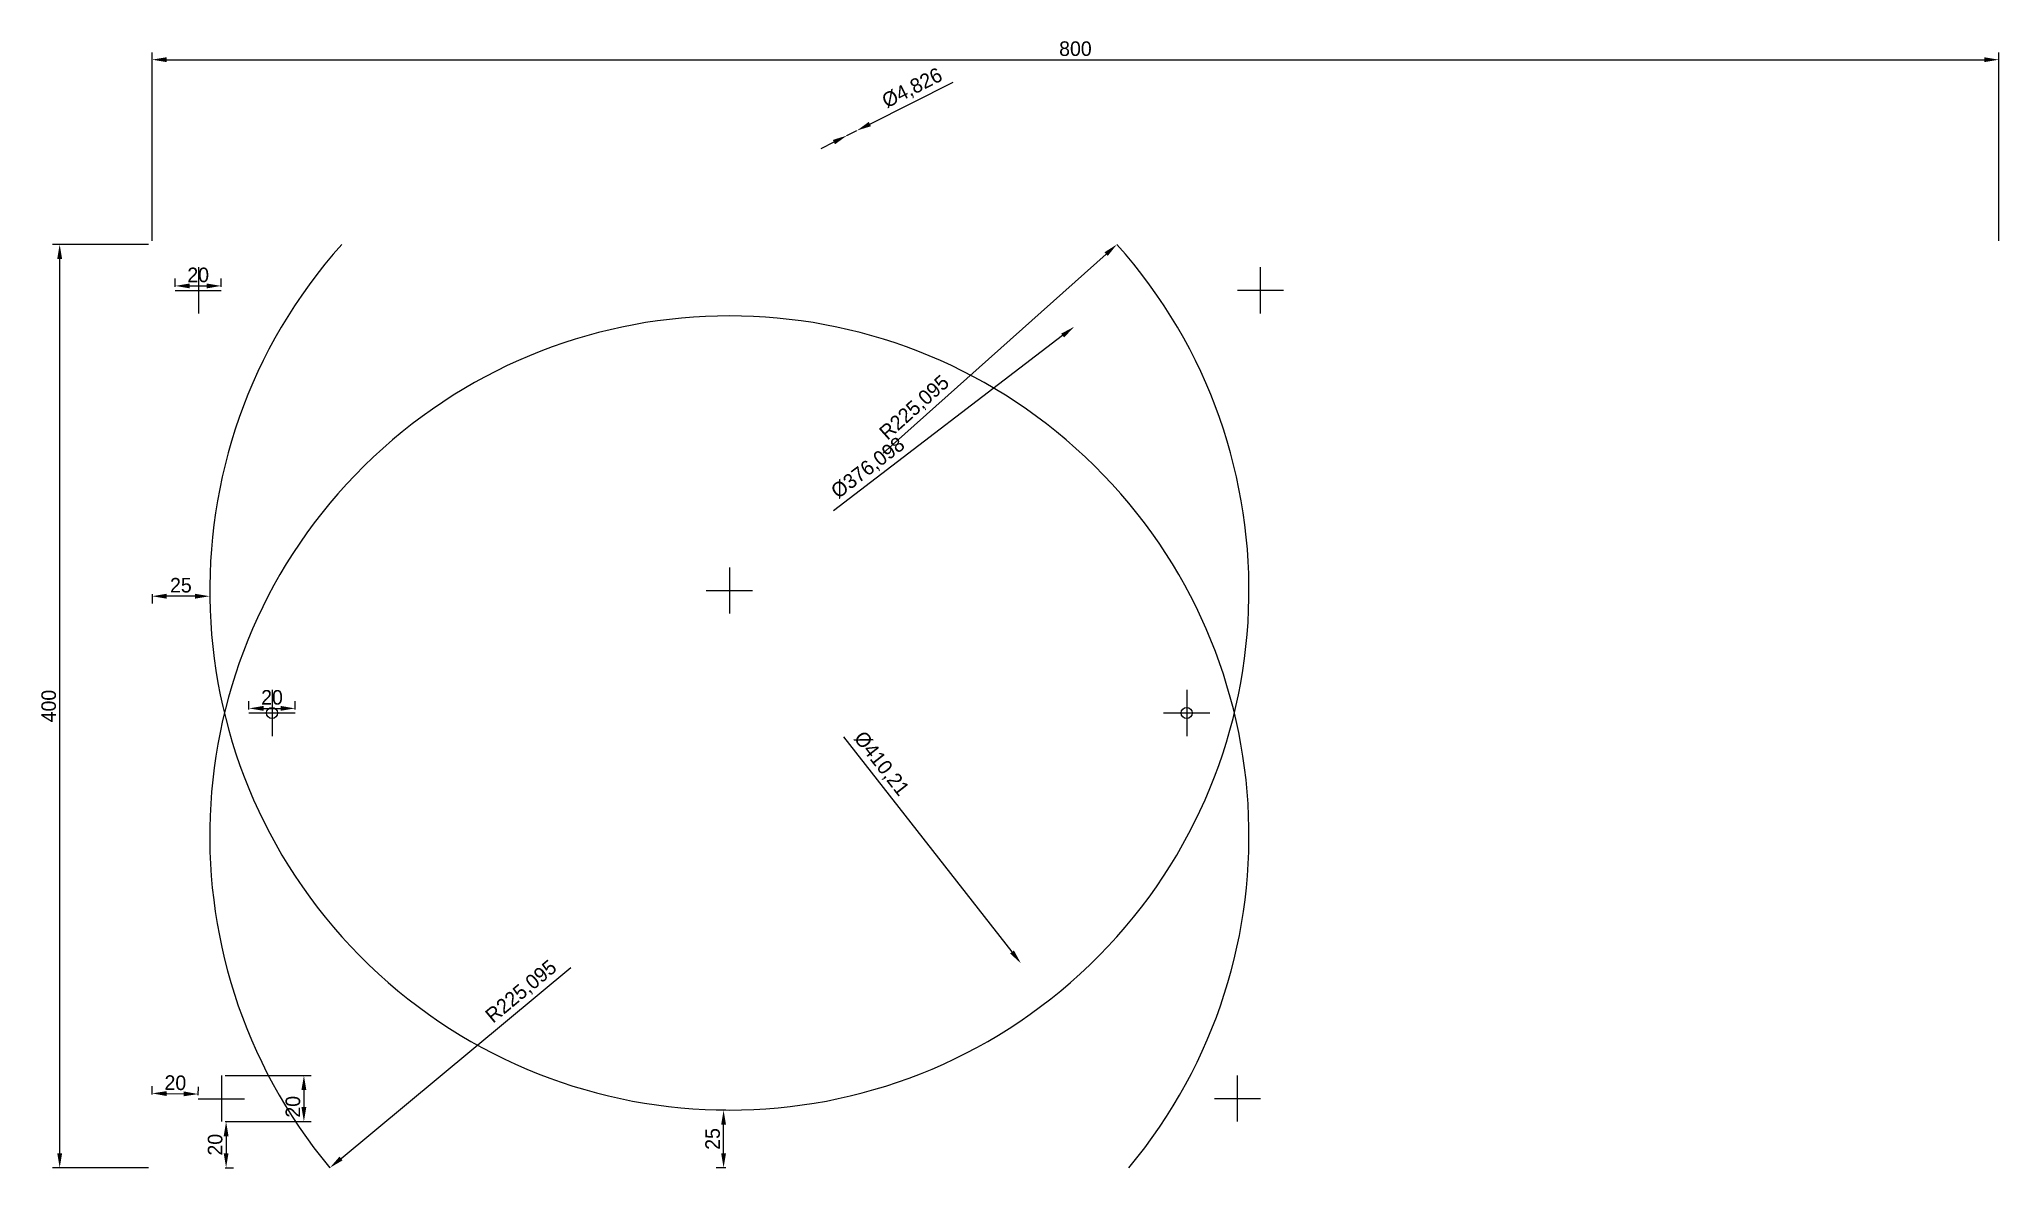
# Model space of a CAD drawing. Header units: millimetres. Extents: x -299 to 550, y -250 to 239.
import ezdxf

# ---------------------------------------------------------------- set-up
doc = ezdxf.new("R2010")
doc.units = ezdxf.units.MM
doc.layers.add('Dimensions', color=7, linetype='Continuous')
doc.layers.add('Sketch 02', color=7, linetype='Continuous')
doc.dimstyles.new('ISO-25', dxfattribs={"dimtxt": 2.5, "dimasz": 2.5, "dimexe": 1.25, "dimexo": 0.625, "dimtad": 1, "dimtxsty": 'Standard', "dimcen": 2.5, "dimadec": 0, "dimazin": 0, "dimtfac": 1, "dimtmove": 0, "dimatfit": 3, "dimfxl": 1, "dimarcsym": 0})

# ---------------------------------------------------------------- blocks, each defined once
blk = doc.blocks.new('*D1')
at = {"layer": 'Defpoints', "color": 0}
for p in [(549.91, 229.91), (-250.09, 149.91), (549.91, 149.91)]:
    blk.add_point(p, dxfattribs=at)
at = {"layer": 'Dimensions', "color": 140, "lineweight": -2}
for p, q in [((-250.09, 151.48), (-250.09, 233.06)), ((-243.78, 229.91), (543.59, 229.91)), ((549.91, 151.48), (549.91, 233.06))]:
    blk.add_line(p, q, dxfattribs=at)
at = {"layer": 'Dimensions', "color": 140}
for points in [[(-243.78, 230.96), (-243.78, 228.85), (-250.09, 229.91)], [(543.59, 228.85), (543.59, 230.96), (549.91, 229.91)]]:
    blk.add_solid(points, dxfattribs=at)
at = {"layer": 'Dimensions', "color": 140, "insert": (149.91, 234.64), "char_height": 6.312, "attachment_point": 5}
blk.add_mtext('800', dxfattribs=at)
blk = doc.blocks.new('*D2')
at = {"layer": 'Defpoints', "color": 0}
for p in [(-290.09, 149.91), (-250.09, 149.91), (-250.09, -250.09)]:
    blk.add_point(p, dxfattribs=at)
at = {"layer": 'Dimensions', "color": 140, "lineweight": -2}
for p, q in [((-251.67, 149.91), (-293.25, 149.91)), ((-290.09, -243.78), (-290.09, 143.59)), ((-251.67, -250.09), (-293.25, -250.09))]:
    blk.add_line(p, q, dxfattribs=at)
at = {"layer": 'Dimensions', "color": 140}
for points in [[(-289.04, 143.59), (-291.15, 143.59), (-290.09, 149.91)], [(-291.15, -243.78), (-289.04, -243.78), (-290.09, -250.09)]]:
    blk.add_solid(points, dxfattribs=at)
at = {"layer": 'Dimensions', "color": 140, "insert": (-294.83, -50.09), "char_height": 6.312, "attachment_point": 5, "rotation": 90}
blk.add_mtext('400', dxfattribs=at)
blk = doc.blocks.new('*D3')
at = {"layer": 'Defpoints', "color": 0}
for p in [(-250.09, 0), (-250.09, -2.5), (-225.09, 0)]:
    blk.add_point(p, dxfattribs=at)
at = {"layer": 'Dimensions', "color": 140, "lineweight": -2}
for p, q in [((-250.09, -1.58), (-250.09, -5.66)), ((-231.41, -2.5), (-243.78, -2.5)), ((-225.09, -1.58), (-225.09, -5.66))]:
    blk.add_line(p, q, dxfattribs=at)
at = {"layer": 'Dimensions', "color": 140}
for points in [[(-243.78, -1.45), (-243.78, -3.55), (-250.09, -2.5)], [(-231.41, -3.55), (-231.41, -1.45), (-225.09, -2.5)]]:
    blk.add_solid(points, dxfattribs=at)
at = {"layer": 'Dimensions', "color": 140, "insert": (-237.59, 2.23), "char_height": 6.312, "attachment_point": 5}
blk.add_mtext('25', dxfattribs=at)
blk = doc.blocks.new('*D4')
at = {"layer": 'Defpoints', "color": 0}
for p in [(-2.5, -225.09), (0, -225.09), (0, -250.09)]:
    blk.add_point(p, dxfattribs=at)
at = {"layer": 'Dimensions', "color": 140, "lineweight": -2}
for p, q in [((-1.58, -225.09), (-5.66, -225.09)), ((-2.5, -243.78), (-2.5, -231.41)), ((-1.58, -250.09), (-5.66, -250.09))]:
    blk.add_line(p, q, dxfattribs=at)
at = {"layer": 'Dimensions', "color": 140}
for points in [[(-1.45, -231.41), (-3.55, -231.41), (-2.5, -225.09)], [(-3.55, -243.78), (-1.45, -243.78), (-2.5, -250.09)]]:
    blk.add_solid(points, dxfattribs=at)
at = {"layer": 'Dimensions', "color": 140, "insert": (-7.23, -237.59), "char_height": 6.312, "attachment_point": 5, "rotation": 90}
blk.add_mtext('25', dxfattribs=at)
blk = doc.blocks.new('*D5')
at = {"layer": 'Defpoints', "color": 0}
for p in [(-220, -210.09), (-220, -230.09), (-184.3, -230.09)]:
    blk.add_point(p, dxfattribs=at)
at = {"layer": 'Dimensions', "color": 140, "lineweight": -2}
for p, q in [((-218.42, -210.09), (-181.15, -210.09)), ((-184.3, -216.41), (-184.3, -223.78)), ((-218.42, -230.09), (-181.15, -230.09))]:
    blk.add_line(p, q, dxfattribs=at)
at = {"layer": 'Dimensions', "color": 140}
for points in [[(-183.25, -216.41), (-185.36, -216.41), (-184.3, -210.09)], [(-185.36, -223.78), (-183.25, -223.78), (-184.3, -230.09)]]:
    blk.add_solid(points, dxfattribs=at)
at = {"layer": 'Dimensions', "color": 140, "insert": (-189.04, -223.66), "char_height": 6.312, "attachment_point": 5, "rotation": 90}
blk.add_mtext('20', dxfattribs=at)
blk = doc.blocks.new('*D6')
at = {"layer": 'Defpoints', "color": 0}
for p in [(-250.09, -219.85), (-230.1, -220.16), (-230.07, -218.16)]:
    blk.add_point(p, dxfattribs=at)
at = {"layer": 'Dimensions', "color": 140, "lineweight": -2}
for p, q in [((-250.07, -218.27), (-250.01, -214.69)), ((-243.75, -217.95), (-236.38, -218.06)), ((-230.07, -218.58), (-230.02, -215))]:
    blk.add_line(p, q, dxfattribs=at)
at = {"layer": 'Dimensions', "color": 140}
for points in [[(-243.74, -216.89), (-243.77, -219), (-250.06, -217.85)], [(-236.39, -219.11), (-236.36, -217.01), (-230.07, -218.16)]]:
    blk.add_solid(points, dxfattribs=at)
at = {"layer": 'Dimensions', "color": 140, "insert": (-239.99, -213.27), "char_height": 6.312, "attachment_point": 5, "rotation": 359.1082}
blk.add_mtext('20', dxfattribs=at)
blk = doc.blocks.new('*D7')
at = {"layer": 'Defpoints', "color": 0}
for p in [(-220, -230.09), (-220, -250.09), (-218, -250.09)]:
    blk.add_point(p, dxfattribs=at)
at = {"layer": 'Dimensions', "color": 140, "lineweight": -2}
for p, q in [((-218.42, -230.09), (-214.84, -230.09)), ((-218, -236.41), (-218, -243.78)), ((-218.42, -250.09), (-214.84, -250.09))]:
    blk.add_line(p, q, dxfattribs=at)
at = {"layer": 'Dimensions', "color": 140}
for points in [[(-216.95, -236.41), (-219.05, -236.41), (-218, -230.09)], [(-219.05, -243.78), (-216.95, -243.78), (-218, -250.09)]]:
    blk.add_solid(points, dxfattribs=at)
at = {"layer": 'Dimensions', "color": 140, "insert": (-222.73, -240.09), "char_height": 6.312, "attachment_point": 5, "rotation": 90}
blk.add_mtext('20', dxfattribs=at)
blk = doc.blocks.new('*D8')
at = {"layer": 'Defpoints', "color": 0}
for p in [(-240.09, 129.91), (-220.09, 131.91), (-220.09, 129.91)]:
    blk.add_point(p, dxfattribs=at)
at = {"layer": 'Dimensions', "color": 140, "lineweight": -2}
for p, q in [((-240.09, 131.48), (-240.09, 135.06)), ((-233.78, 131.91), (-226.41, 131.91)), ((-220.09, 131.48), (-220.09, 135.06))]:
    blk.add_line(p, q, dxfattribs=at)
at = {"layer": 'Dimensions', "color": 140}
for points in [[(-233.78, 132.96), (-233.78, 130.85), (-240.09, 131.91)], [(-226.41, 130.85), (-226.41, 132.96), (-220.09, 131.91)]]:
    blk.add_solid(points, dxfattribs=at)
at = {"layer": 'Dimensions', "color": 140, "insert": (-230.09, 136.64), "char_height": 6.312, "attachment_point": 5}
blk.add_mtext('20', dxfattribs=at)
blk = doc.blocks.new('*D9')
at = {"layer": 'Defpoints', "color": 0}
for p in [(-208.12, -53.09), (-188.12, -51.09), (-188.12, -53.09)]:
    blk.add_point(p, dxfattribs=at)
at = {"layer": 'Dimensions', "color": 140, "lineweight": -2}
for p, q in [((-208.12, -51.51), (-208.12, -47.93)), ((-188.12, -51.51), (-188.12, -47.93)), ((-201.8, -51.09), (-194.43, -51.09))]:
    blk.add_line(p, q, dxfattribs=at)
at = {"layer": 'Dimensions', "color": 140}
for points in [[(-201.8, -50.03), (-201.8, -52.14), (-208.12, -51.09)], [(-194.43, -52.14), (-194.43, -50.03), (-188.12, -51.09)]]:
    blk.add_solid(points, dxfattribs=at)
at = {"layer": 'Dimensions', "color": 140, "insert": (-198.12, -46.35), "char_height": 6.312, "attachment_point": 5}
blk.add_mtext('20', dxfattribs=at)
blk = doc.blocks.new('*D10')
at = {"layer": 'Defpoints', "color": 0}
for p in [(0, -106.17), (-173.07, -250.09)]:
    blk.add_point(p, dxfattribs=at)
at = {"layer": 'Dimensions', "color": 140, "lineweight": -2}
blk.add_line((-168.22, -246.06), (-68.68, -163.29), dxfattribs=at)
at = {"layer": 'Dimensions', "color": 140}
blk.add_solid([(-168.89, -245.25), (-167.54, -246.87), (-173.07, -250.09)], dxfattribs=at)
at = {"layer": 'Dimensions', "color": 140, "insert": (-89.95, -174.03), "char_height": 6.312, "attachment_point": 5, "rotation": 39.74676}
blk.add_mtext('R225,095', dxfattribs=at)
blk = doc.blocks.new('*D11')
at = {"layer": 'Defpoints', "color": 0}
for p in [(167.92, 149.91), (0, 0)]:
    blk.add_point(p, dxfattribs=at)
at = {"layer": 'Dimensions', "color": 140, "lineweight": -2}
blk.add_line((163.21, 145.7), (66.64, 59.49), dxfattribs=at)
at = {"layer": 'Dimensions', "color": 140}
blk.add_solid([(163.91, 144.92), (162.51, 146.49), (167.92, 149.91)], dxfattribs=at)
at = {"layer": 'Dimensions', "color": 140, "insert": (80.41, 78.93), "char_height": 6.312, "attachment_point": 5, "rotation": 41.75638}
blk.add_mtext('R225,095', dxfattribs=at)
blk = doc.blocks.new('*D12')
at = {"layer": 'Defpoints', "color": 0}
for p in [(-126.33, 161.58), (126.33, -161.58)]:
    blk.add_point(p, dxfattribs=at)
at = {"layer": 'Dimensions', "color": 140, "lineweight": -2}
blk.add_line((122.44, -156.61), (49.6, -63.44), dxfattribs=at)
at = {"layer": 'Dimensions', "color": 140}
blk.add_solid([(121.61, -157.26), (123.27, -155.96), (126.33, -161.58)], dxfattribs=at)
at = {"layer": 'Dimensions', "color": 140, "insert": (65.6, -75.25), "char_height": 6.312, "attachment_point": 5, "rotation": 308.01859}
blk.add_mtext('%%c410,21', dxfattribs=at)
blk = doc.blocks.new('*D13')
at = {"layer": 'Defpoints', "color": 0}
for p in [(149.38, 114.23), (-149.38, -114.23)]:
    blk.add_point(p, dxfattribs=at)
at = {"layer": 'Dimensions', "color": 140, "lineweight": -2}
blk.add_line((144.37, 110.39), (45.18, 34.54), dxfattribs=at)
at = {"layer": 'Dimensions', "color": 140}
blk.add_solid([(145.01, 109.56), (143.73, 111.23), (149.38, 114.23)], dxfattribs=at)
at = {"layer": 'Dimensions', "color": 140, "insert": (60.26, 52.79), "char_height": 6.312, "attachment_point": 5, "rotation": 37.40378}
blk.add_mtext('%%c376,098', dxfattribs=at)
blk = doc.blocks.new('*D14')
at = {"layer": 'Defpoints', "color": 0}
for p in [(50.93, 197.03), (55.24, 199.2)]:
    blk.add_point(p, dxfattribs=at)
at = {"layer": 'Dimensions', "color": 140, "lineweight": -2}
for p, q in [((60.88, 202.03), (97, 220.19)), ((50.93, 197.03), (55.24, 199.2)), ((45.29, 194.2), (39.65, 191.36))]:
    blk.add_line(p, q, dxfattribs=at)
at = {"layer": 'Dimensions', "color": 140}
for points in [[(45.76, 193.26), (44.82, 195.14), (50.93, 197.03)], [(60.41, 202.97), (61.35, 201.09), (55.24, 199.2)]]:
    blk.add_solid(points, dxfattribs=at)
at = {"layer": 'Dimensions', "color": 140, "insert": (79.37, 217.29), "char_height": 6.312, "attachment_point": 5, "rotation": 26.68219}
blk.add_mtext('%%c4,826', dxfattribs=at)

msp = doc.modelspace()

# ---------------------------------------------------------------- linework, layer by layer
at = {"layer": 'Sketch 02'}
for p, q in [((-230, 140), (-230, 120)), ((230, 140), (230, 120)), ((-240.0948, 129.9052), (-220.0948, 129.9052)), ((240.0948, 129.9052), (220.0948, 129.9052)), ((0, 10), (0, -10)), ((-10, 0), (10, 0)), ((-198.1162, -43.0851), (-198.1162, -53.0851)), ((-198.1162, -43.0851), (-198.1162, -63.0851)), ((198.1162, -43.0851), (198.1162, -63.0851)), ((-208.1162, -53.0851), (-188.1162, -53.0851)), ((188.1162, -53.0851), (208.1162, -53.0851)), ((-220, -210.0948), (-220, -230.0948)), ((220, -210.0948), (220, -230.0948)), ((-230.0972, -220.1579), (-210.0972, -220.1579)), ((230.0972, -220.1579), (210.0972, -220.1579))]:
    msp.add_line(p, q, dxfattribs=at)
for centre in [(-198.1162, -53.0851), (198.1162, -53.0851)]:
    msp.add_circle(centre, 2.413, dxfattribs=at)
for centre, start, end in [((0, 0), 138.2436197, 41.7563803), ((0, -106.1702), 320.2532425, 219.7467575)]:
    msp.add_arc(centre, 225.0948, start, end, dxfattribs=at)

# ---------------------------------------------------------------- dimensions: what is measured, and where the dimension line sits
at = {"layer": 'Dimensions'}
for base, p1, p2, angle, picture, middle in [((549.9052, 229.9052), (-250.0948, 149.9052), (549.9052, 149.9052), 0, '*D1', (149.9052, 229.9052)), ((-290.0948, 149.9052), (-250.0948, -250.0948), (-250.0948, 149.9052), 90, '*D2', (-290.0948, -50.0948)), ((-220.0948, 131.9052), (-240.0948, 129.9052), (-220.0948, 129.9052), 0, '*D8', (-230.0948, 131.9052)), ((-250.0948, -2.5), (-225.0948, 0), (-250.0948, 0), 180, '*D3', (-237.5948, -2.5)), ((-188.1162, -51.0851), (-208.1162, -53.0851), (-188.1162, -53.0851), 360, '*D9', (-198.1162, -51.0851)), ((-230.0661, -218.1581), (-250.0948, -219.8466), (-230.0972, -220.1579), 359.1082036, '*D6', (-240.0649, -218.0025)), ((-184.3044, -230.0948), (-220, -210.0948), (-220, -230.0948), 270, '*D5', (-184.3044, -223.6599)), ((-2.5, -225.0948), (0, -250.0948), (0, -225.0948), 90, '*D4', (-2.5, -237.5948)), ((-218, -250.0948), (-220, -230.0948), (-220, -250.0948), 270, '*D7', (-218, -240.0948))]:
    dim = msp.add_linear_dim(base=base, p1=p1, p2=p2, angle=angle, dimstyle='ISO-25', override={"dimscale": 2.524712, "dimdec": 3, "dimzin": 8, "dimlunit": 2, "dimclrd": 140, "dimclre": 140, "dimclrt": 140}, dxfattribs=at)
    dim.commit()
    dim.dimension.update_dxf_attribs({"geometry": picture, "text_midpoint": middle, "dimtype": 161})
for p1, p2, picture, middle in [((50.929, 197.0327), (55.2411, 199.1998), '*D14', (81.7609, 212.5275)), ((-126.3277, 161.584), (126.3277, -161.584), '*D12', (61.3988, -78.5343)), ((-149.3813, -114.2262), (149.3813, 114.2262), '*D13', (63.5, 48.5561))]:
    dim = msp.add_diameter_dim_2p(p1=p1, p2=p2, dimstyle='ISO-25', override={"dimscale": 2.524712, "dimdec": 3, "dimzin": 8, "dimlunit": 2, "dimclrd": 140, "dimclre": 140, "dimclrt": 140}, dxfattribs=at)
    dim.commit()
    dim.dimension.update_dxf_attribs({"geometry": picture, "text_midpoint": middle, "dimtype": 163})
for center, mpoint, picture, middle in [((0, 0), (167.9169, 149.9052), '*D11', (83.9585, 74.9526)), ((0, -106.1702), (-173.0704, -250.0948), '*D10', (-86.5352, -178.1325))]:
    dim = msp.add_radius_dim(center=center, mpoint=mpoint, dimstyle='ISO-25', override={"dimscale": 2.524712, "dimdec": 3, "dimzin": 8, "dimlunit": 2, "dimclrd": 140, "dimclre": 140, "dimclrt": 140}, dxfattribs=at)
    dim.commit()
    dim.dimension.update_dxf_attribs({"geometry": picture, "text_midpoint": middle, "dimtype": 164})

doc.saveas('drawing.dxf')
